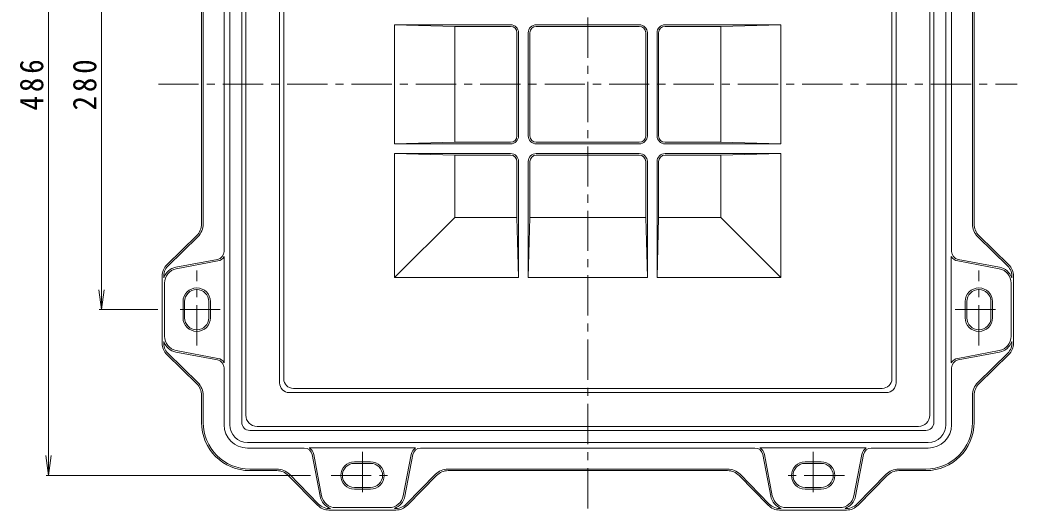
# Model space of a CAD drawing. Units: millimetres, scale not verified. Extents: x -716 to 698, y -685 to 346.
# Drawn here: x -698 to -78, y -332 to -27 of the extents above; entities that cross this region are included whole.
import ezdxf

# ---------------------------------------------------------------- set-up
doc = ezdxf.new("R2010")
doc.units = ezdxf.units.MM
doc.header["$LTSCALE"] = 5
doc.linetypes.add('CHAIN1', pattern=[8, 5, -1, 1, -1])
for name, color, linetype, lineweight in [('0-0_通り芯', 3, 'Continuous', 13), ('0-1_ピット', 2, 'Continuous', 13), ('0-4_寸法', 7, 'Continuous', 13)]:
    doc.layers.add(name, color=color, linetype=linetype, lineweight=lineweight)
doc.styles.add('ＭＳ ゴシック', font='')
doc.styles.get('ＭＳ ゴシック').set_extended_font_data('MS Gothic')

msp = doc.modelspace()

# ---------------------------------------------------------------- linework, layer by layer
at = {"layer": '0-0_通り芯', "linetype": 'CHAIN1'}
for p, q in [((-344.701, -330.586), (-344.701, 198.204)), ((-611.493, -67.037), (-78.003, -67.037))]:
    msp.add_line(p, q, dxfattribs=at)
at = {"layer": '0-0_通り芯'}
for p, q in [((-557.201, 138.463), (-557.201, -272.537)), ((-132.201, 138.463), (-132.201, -272.537)), ((-536.197, 23.981), (-536.197, -252.534)), ((-533.631, 23.012), (-533.631, -249.967)), ((-155.771, 23.012), (-155.771, -249.967)), ((-153.204, 23.981), (-153.204, -252.534)), ((-427.38, -31.037), (-464.701, -30.037)), ((-392.701, -30.037), (-464.701, -30.037)), ((-464.701, -104.037), (-464.701, -30.037)), ((-376.701, -30.037), (-312.701, -30.037)), ((-296.701, -30.037), (-224.701, -30.037)), ((-262.021, -31.037), (-224.701, -30.037)), ((-224.701, -104.037), (-224.701, -30.037)), ((-392.701, -31.037), (-427.38, -31.037)), ((-427.38, -103.037), (-427.38, -31.037)), ((-388.701, -35.037), (-388.701, -99.037)), ((-387.701, -35.037), (-387.701, -99.037)), ((-381.701, -35.037), (-381.701, -99.037)), ((-380.701, -35.037), (-380.701, -99.037)), ((-376.701, -31.037), (-312.701, -31.037)), ((-308.701, -35.037), (-308.701, -99.037)), ((-307.701, -35.037), (-307.701, -99.037)), ((-301.701, -35.037), (-301.701, -99.037)), ((-300.701, -35.037), (-300.701, -99.037)), ((-296.701, -31.037), (-262.021, -31.037)), ((-262.021, -103.037), (-262.021, -31.037)), ((-427.38, -103.037), (-464.701, -104.037)), ((-392.701, -104.037), (-464.701, -104.037)), ((-392.701, -103.037), (-427.38, -103.037)), ((-376.701, -103.037), (-312.701, -103.037)), ((-376.701, -104.037), (-312.701, -104.037)), ((-296.701, -103.037), (-262.021, -103.037)), ((-296.701, -104.037), (-224.701, -104.037)), ((-262.021, -103.037), (-224.701, -104.037)), ((-427.38, -111.037), (-464.701, -110.037)), ((-392.701, -110.037), (-464.701, -110.037)), ((-464.701, -187.037), (-464.701, -110.037)), ((-427.38, -111.037), (-427.38, -149.716)), ((-392.701, -111.037), (-427.38, -111.037)), ((-376.701, -110.037), (-312.701, -110.037)), ((-376.701, -111.037), (-312.701, -111.037)), ((-296.701, -110.037), (-224.701, -110.037)), ((-296.701, -111.037), (-262.021, -111.037)), ((-262.021, -111.037), (-224.701, -110.037)), ((-262.021, -111.037), (-262.021, -149.716)), ((-224.701, -187.037), (-224.701, -110.037)), ((-388.701, -115.037), (-388.701, -149.716)), ((-387.701, -115.037), (-387.701, -187.037)), ((-381.701, -115.037), (-381.701, -187.037)), ((-380.701, -115.037), (-380.701, -149.716)), ((-308.701, -115.037), (-308.701, -149.716)), ((-307.701, -115.037), (-307.701, -187.037)), ((-301.701, -115.037), (-301.701, -187.037)), ((-300.701, -115.037), (-300.701, -149.716)), ((-388.701, -149.716), (-387.701, -187.037)), ((-380.701, -149.716), (-381.701, -187.037)), ((-308.701, -149.716), (-380.701, -149.716)), ((-308.701, -149.716), (-307.701, -187.037)), ((-300.701, -149.716), (-301.701, -187.037)), ((-387.701, -187.037), (-464.701, -187.037)), ((-307.701, -187.037), (-381.701, -187.037)), ((-224.701, -187.037), (-301.701, -187.037)), ((-530.197, -258.534), (-159.204, -258.534)), ((-527.631, -255.967), (-161.771, -255.967)), ((-550.201, -279.537), (-139.201, -279.537))]:
    msp.add_line(p, q, dxfattribs=at)
for points in [[(-388.701, -149.716), (-427.38, -149.716), (-464.701, -187.037)], [(-300.701, -149.716), (-262.021, -149.716), (-224.701, -187.037)]]:
    msp.add_lwpolyline(points, dxfattribs=at)
for centre, radius, start, end in [((-392.701, -35.037), 5, 0, 90), ((-376.701, -35.037), 5, 90, 180), ((-312.701, -35.037), 5, 0, 90), ((-296.701, -35.037), 5, 90, 180), ((-392.701, -35.037), 4, 0, 90), ((-376.701, -35.037), 4, 90, 180), ((-312.701, -35.037), 4, 0, 90), ((-296.701, -35.037), 4, 90, 180), ((-392.701, -99.037), 4, 270, 0), ((-392.701, -99.037), 5, 270, 0), ((-376.701, -99.037), 5, 180, 270), ((-376.701, -99.037), 4, 180, 270), ((-312.701, -99.037), 4, 270, 0), ((-312.701, -99.037), 5, 270, 0), ((-296.701, -99.037), 5, 180, 270), ((-296.701, -99.037), 4, 180, 270), ((-392.701, -115.037), 5, 0, 90), ((-392.701, -115.037), 4, 0, 90), ((-376.701, -115.037), 5, 90, 180), ((-376.701, -115.037), 4, 90, 180), ((-312.701, -115.037), 5, 0, 90), ((-312.701, -115.037), 4, 0, 90), ((-296.701, -115.037), 5, 90, 180), ((-296.701, -115.037), 4, 90, 180), ((-530.197, -252.534), 6, 180, 270), ((-527.631, -249.967), 6, 180, 270), ((-161.771, -249.967), 6, 270, 0), ((-159.204, -252.534), 6, 270, 0), ((-550.201, -272.537), 7, 180, 270), ((-139.201, -272.537), 7, 270, 0)]:
    msp.add_arc(centre, radius, start, end, dxfattribs=at)
at = {"layer": '0-1_ピット'}
for p, q in [((-567.201, 144.463), (-567.201, -278.537)), ((-559.701, 142.963), (-559.701, -277.037)), ((-129.701, 142.963), (-129.701, -277.037)), ((-122.201, 144.463), (-122.201, -278.537)), ((-570.701, 36.82), (-570.701, -170.894)), ((-118.701, 36.82), (-118.701, -170.894)), ((-584.701, 19.76), (-584.701, -153.834)), ((-583.701, -153.834), (-583.701, 19.76)), ((-105.701, -153.834), (-105.701, 19.76)), ((-104.701, 19.76), (-104.701, -153.834)), ((-587.703, -160.978), (-606.199, -179.096)), ((-101.699, -160.978), (-83.203, -179.096)), ((-587.003, -161.692), (-605.499, -179.81)), ((-102.398, -161.692), (-83.903, -179.81)), ((-574.771, -175.807), (-600.56, -180.686)), ((-600.374, -181.668), (-574.585, -176.79)), ((-570.562, -173.992), (-570.562, -240.082)), ((-118.839, -173.992), (-118.839, -240.082)), ((-89.028, -181.668), (-114.816, -176.79)), ((-114.63, -175.807), (-88.842, -180.686)), ((-609.201, -227.834), (-609.201, -186.239)), ((-607.701, -223.562), (-607.701, -190.511)), ((-81.701, -223.562), (-81.701, -190.511)), ((-80.201, -227.834), (-80.201, -186.239)), ((-596.201, -212.037), (-596.201, -202.037)), ((-595.201, -212.037), (-595.201, -202.037)), ((-580.201, -212.037), (-580.201, -202.037)), ((-579.201, -212.037), (-579.201, -202.037)), ((-110.201, -212.037), (-110.201, -202.037)), ((-109.201, -212.037), (-109.201, -202.037)), ((-94.201, -212.037), (-94.201, -202.037)), ((-93.201, -212.037), (-93.201, -202.037)), ((-587.703, -253.096), (-606.199, -234.978)), ((-587.003, -252.382), (-605.499, -234.264)), ((-574.771, -238.267), (-600.56, -233.388)), ((-600.374, -232.405), (-574.585, -237.284)), ((-89.028, -232.405), (-114.816, -237.284)), ((-114.63, -238.267), (-88.842, -233.388)), ((-102.398, -252.382), (-83.903, -234.264)), ((-101.699, -253.096), (-83.203, -234.978)), ((-570.701, -243.18), (-570.701, -278.537)), ((-118.701, -243.18), (-118.701, -278.537)), ((-584.701, -260.239), (-584.701, -277.037)), ((-583.701, -277.037), (-583.701, -260.239)), ((-105.701, -277.037), (-105.701, -260.239)), ((-104.701, -260.239), (-104.701, -277.037)), ((-554.701, -282.037), (-134.701, -282.037)), ((-556.201, -289.537), (-133.201, -289.537)), ((-520.843, -293.037), (-556.201, -293.037)), ((-451.655, -292.898), (-517.746, -292.898)), ((-515.931, -297.107), (-511.052, -322.896)), ((-510.069, -322.71), (-514.948, -296.922)), ((-459.332, -322.71), (-454.453, -296.922)), ((-453.471, -297.107), (-458.35, -322.896)), ((-448.558, -293.037), (-240.844, -293.037)), ((-237.746, -292.898), (-171.656, -292.898)), ((-235.931, -297.107), (-231.052, -322.896)), ((-230.069, -322.71), (-234.948, -296.922)), ((-179.332, -322.71), (-174.453, -296.922)), ((-173.471, -297.107), (-178.35, -322.896)), ((-168.558, -293.037), (-133.201, -293.037)), ((-489.701, -301.537), (-479.701, -301.537)), ((-489.701, -302.537), (-479.701, -302.537)), ((-199.701, -301.537), (-209.701, -301.537)), ((-199.701, -302.537), (-209.701, -302.537)), ((-554.701, -306.037), (-537.903, -306.037)), ((-537.903, -307.037), (-554.701, -307.037)), ((-530.045, -309.339), (-511.927, -327.835)), ((-439.356, -309.339), (-457.474, -327.835)), ((-257.903, -306.037), (-431.498, -306.037)), ((-431.498, -307.037), (-257.903, -307.037)), ((-250.045, -309.339), (-231.927, -327.835)), ((-159.356, -309.339), (-177.474, -327.835)), ((-134.701, -306.037), (-151.498, -306.037)), ((-151.498, -307.037), (-134.701, -307.037)), ((-530.76, -310.039), (-512.642, -328.535)), ((-438.642, -310.039), (-456.76, -328.535)), ((-250.76, -310.039), (-232.642, -328.535)), ((-158.642, -310.039), (-176.76, -328.535)), ((-489.701, -317.537), (-479.701, -317.537)), ((-489.701, -318.537), (-479.701, -318.537)), ((-199.701, -317.537), (-209.701, -317.537)), ((-199.701, -318.537), (-209.701, -318.537)), ((-505.498, -331.537), (-463.903, -331.537)), ((-501.226, -330.037), (-468.175, -330.037)), ((-183.903, -331.537), (-225.498, -331.537)), ((-188.175, -330.037), (-221.226, -330.037))]:
    msp.add_line(p, q, dxfattribs=at)
at = {"layer": '0-1_ピット', "linetype": 'CHAIN1'}
for p, q in [((-587.701, -229.333), (-587.701, -182.738)), ((-101.701, -229.333), (-101.701, -182.738)), ((-573.022, -207.037), (-601.89, -207.037)), ((-116.379, -207.037), (-87.512, -207.037)), ((-484.701, -295.359), (-484.701, -324.226)), ((-204.701, -295.359), (-204.701, -324.226)), ((-504.206, -310.037), (-465.776, -310.037)), ((-185.195, -310.037), (-223.626, -310.037))]:
    msp.add_line(p, q, dxfattribs=at)
at = {"layer": '0-1_ピット'}
for centre, radius, start, end in [((-594.701, -153.834), 10, 314.40933, 0), ((-594.701, -153.834), 11, 314.40907, 0), ((-94.701, -153.834), 11, 180, 225.59093), ((-94.701, -153.834), 10, 180, 225.59067), ((-575.701, -170.894), 5, 280.71448, 0), ((-113.701, -170.894), 5, 180, 259.28552), ((-599.201, -186.239), 10, 134.40933, 180), ((-575.701, -170.894), 6, 280.71233, 328.91937), ((-113.701, -170.894), 6, 211.08063, 259.28767), ((-90.201, -186.239), 10, 0, 45.59067), ((-599.201, -186.239), 9, 134.40919, 186.30875), ((-598.701, -190.511), 10, 100.71356, 160.83408), ((-598.701, -190.511), 9, 100.71356, 180), ((-90.701, -190.511), 9, 0, 79.28644), ((-90.701, -190.511), 10, 19.16592, 79.28644), ((-90.201, -186.239), 9, 353.69125, 45.59081), ((-587.701, -202.037), 8.5, 0, 180), ((-587.701, -202.037), 7.5, 0, 180), ((-101.701, -202.037), 8.5, 0, 180), ((-101.701, -202.037), 7.5, 0, 180), ((-587.701, -212.037), 8.5, 180, 0), ((-587.701, -212.037), 7.5, 180, 0), ((-101.701, -212.037), 8.5, 180, 0), ((-101.701, -212.037), 7.5, 180, 0), ((-599.201, -227.834), 10, 180, 225.59067), ((-599.201, -227.834), 9, 173.69125, 225.59081), ((-598.701, -223.562), 10, 199.16592, 259.28644), ((-598.701, -223.562), 9, 180, 259.28644), ((-90.701, -223.562), 9, 280.71356, 0), ((-90.701, -223.562), 10, 280.71356, 340.83408), ((-90.201, -227.834), 9, 314.40919, 6.30875), ((-90.201, -227.834), 10, 314.40933, 0), ((-575.701, -243.18), 5, 0, 79.28552), ((-575.701, -243.18), 6, 31.08063, 79.28767), ((-113.701, -243.18), 6, 100.71233, 148.91937), ((-113.701, -243.18), 5, 100.71448, 180), ((-594.701, -260.24), 10, 0, 45.59067), ((-594.701, -260.24), 11, 0, 45.59093), ((-94.701, -260.24), 11, 134.40907, 180), ((-94.701, -260.24), 10, 134.40933, 180), ((-554.701, -277.037), 30, 180, 270), ((-554.701, -277.037), 29, 180, 270), ((-556.201, -278.537), 14.5, 180, 270), ((-556.201, -278.537), 11, 180, 270), ((-554.701, -277.037), 5, 180, 270), ((-134.701, -277.037), 29, 270, 0), ((-134.701, -277.037), 30, 270, 0), ((-134.701, -277.037), 5, 270, 0), ((-133.201, -278.537), 11, 270, 0), ((-133.201, -278.537), 14.5, 270, 0), ((-520.843, -298.037), 5, 10.71448, 90), ((-520.843, -298.037), 6, 10.71233, 58.91937), ((-448.558, -298.037), 6, 121.08063, 169.28767), ((-448.558, -298.037), 5, 90, 169.28552), ((-240.844, -298.037), 5, 10.71448, 90), ((-240.844, -298.037), 6, 10.71233, 58.91937), ((-168.558, -298.037), 6, 121.08063, 169.28767), ((-168.558, -298.037), 5, 90, 169.28552), ((-489.701, -310.037), 8.5, 90, 270), ((-489.701, -310.037), 7.5, 90, 270), ((-479.701, -310.037), 8.5, 270, 90), ((-479.701, -310.037), 7.5, 270, 90), ((-209.701, -310.037), 8.5, 90, 270), ((-209.701, -310.037), 7.5, 90, 270), ((-199.701, -310.037), 8.5, 270, 90), ((-199.701, -310.037), 7.5, 270, 90), ((-537.903, -317.037), 11, 44.40907, 90), ((-537.903, -317.037), 10, 44.40933, 90), ((-431.498, -317.037), 11, 90, 135.59093), ((-431.498, -317.037), 10, 90, 135.59067), ((-257.903, -317.037), 11, 44.40907, 90), ((-257.903, -317.037), 10, 44.40933, 90), ((-151.498, -317.037), 11, 90, 135.59093), ((-151.498, -317.037), 10, 90, 135.59067), ((-505.498, -321.537), 9, 224.40919, 276.30875), ((-501.226, -321.037), 10, 190.71356, 250.83408), ((-501.226, -321.037), 9, 190.71356, 270), ((-468.175, -321.037), 9, 270, 349.28644), ((-468.175, -321.037), 10, 289.16592, 349.28644), ((-463.903, -321.537), 9, 263.69125, 315.59081), ((-225.498, -321.537), 9, 224.40919, 276.30875), ((-221.226, -321.037), 10, 190.71356, 250.83408), ((-221.226, -321.037), 9, 190.71356, 270), ((-188.175, -321.037), 9, 270, 349.28644), ((-188.175, -321.037), 10, 289.16592, 349.28644), ((-183.903, -321.537), 9, 263.69125, 315.59081), ((-505.498, -321.537), 10, 224.40933, 270), ((-463.903, -321.537), 10, 270, 315.59067), ((-225.498, -321.537), 10, 224.40933, 270), ((-183.903, -321.537), 10, 270, 315.59067)]:
    msp.add_arc(centre, radius, start, end, dxfattribs=at)
at = {"layer": '0-4_寸法'}
for p, q in [((-679.791, -310.037), (-679.791, 175.963)), ((-646.827, -207.037), (-646.827, 72.963)), ((-646.827, -207.037), (-648.459, -194.644)), ((-646.827, -207.037), (-645.195, -194.644)), ((-648.327, -207.037), (-611.889, -207.037)), ((-679.791, -310.037), (-681.423, -297.644)), ((-679.791, -310.037), (-678.16, -297.644)), ((-681.291, -310.037), (-516.997, -310.037))]:
    msp.add_line(p, q, dxfattribs=at)

# ---------------------------------------------------------------- texts
at = {"layer": '0-4_寸法', "color": 2, "char_height": 14.66, "attachment_point": 7, "rotation": 90, "style": 'ＭＳ ゴシック'}
for s, insert in [('\\T1.27;\\W0.9;486', (-682.791, -83.287)), ('\\T1.27;\\W0.9;280', (-649.827, -83.287))]:
    msp.add_mtext(s, dxfattribs=dict(at, insert=insert))

doc.saveas('drawing.dxf')
